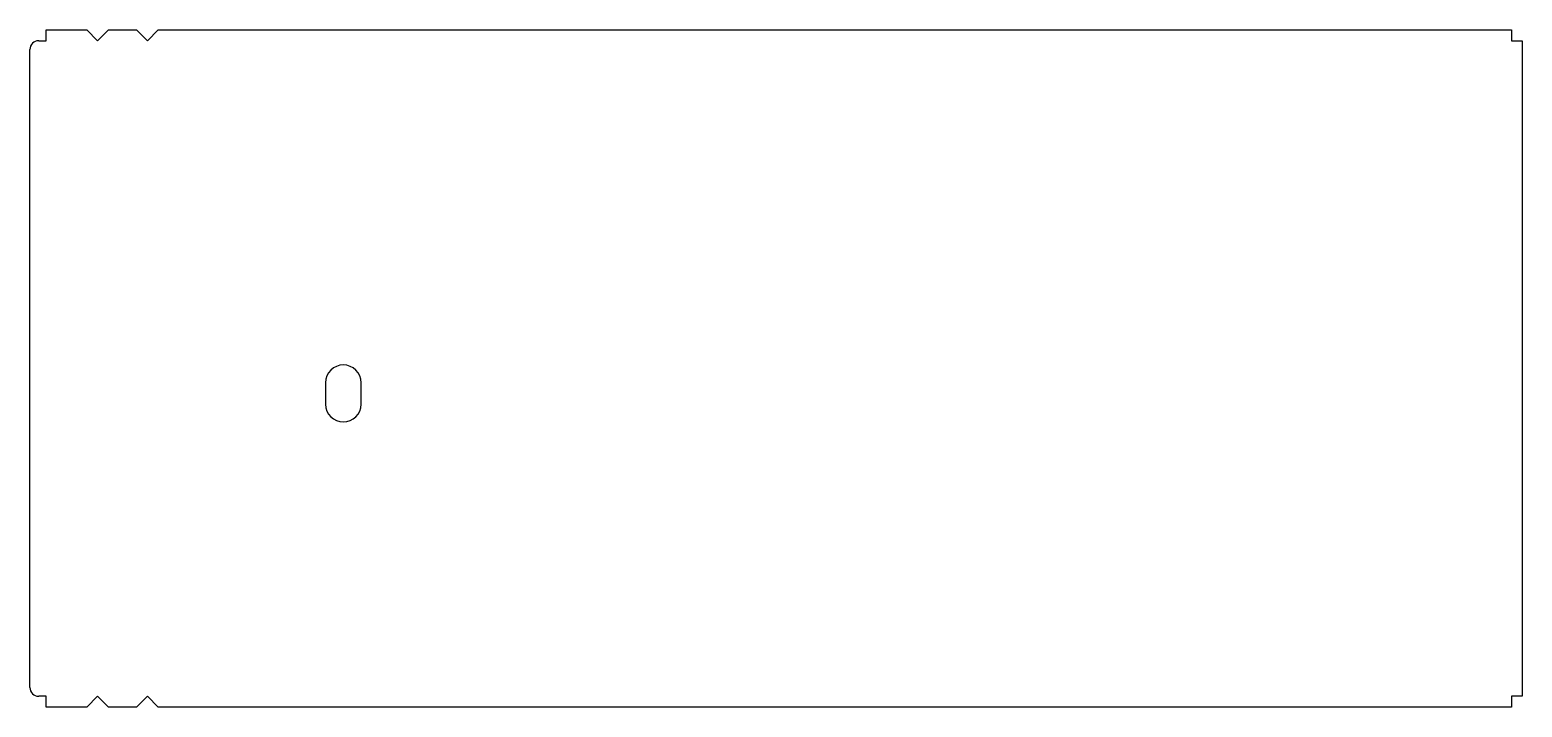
# Model space of a CAD drawing. Header units: millimetres. Extents: x 0 to 838, y 0 to 380.
import ezdxf

# ---------------------------------------------------------------- set-up
doc = ezdxf.new("R2010")
doc.units = ezdxf.units.MM

msp = doc.modelspace()

# ---------------------------------------------------------------- linework, layer by layer
at = {"color": 7, "linetype": 'Continuous', "lineweight": 25}
for p, q in [((9.07, 373.93), (9.07, 380)), ((9.07, 380), (31.93, 380)), ((38, 373.93), (31.93, 380)), ((44.07, 380), (38, 373.93)), ((44.07, 380), (59.93, 380)), ((66, 373.93), (59.93, 380)), ((72.07, 380), (66, 373.93)), ((72.07, 380), (831.43, 380)), ((831.43, 380), (831.43, 373.93)), ((0, 11.07), (0, 368.93)), ((5, 373.93), (9.07, 373.93)), ((831.43, 373.93), (837.5, 373.93)), ((837.5, 373.93), (837.5, 6.07)), ((165.92, 182), (165.92, 170)), ((185.92, 170), (185.92, 182)), ((9.07, 6.07), (5, 6.07)), ((9.07, 0), (9.07, 6.07)), ((31.93, 0), (9.07, 0)), ((31.93, 0), (38, 6.07)), ((38, 6.07), (44.07, 0)), ((59.93, 0), (44.07, 0)), ((59.93, 0), (66, 6.07)), ((66, 6.07), (72.07, 0)), ((831.43, 0), (72.07, 0)), ((837.5, 6.07), (831.43, 6.07)), ((831.43, 6.07), (831.43, 0))]:
    msp.add_line(p, q, dxfattribs=at)
for centre, radius, start, end in [((5, 368.93), 5, 90, 180), ((175.92, 182), 10, 0, 180), ((175.92, 170), 10, 180, 0), ((5, 11.07), 5, 180, 270)]:
    msp.add_arc(centre, radius, start, end, dxfattribs=at)

doc.saveas('drawing.dxf')
